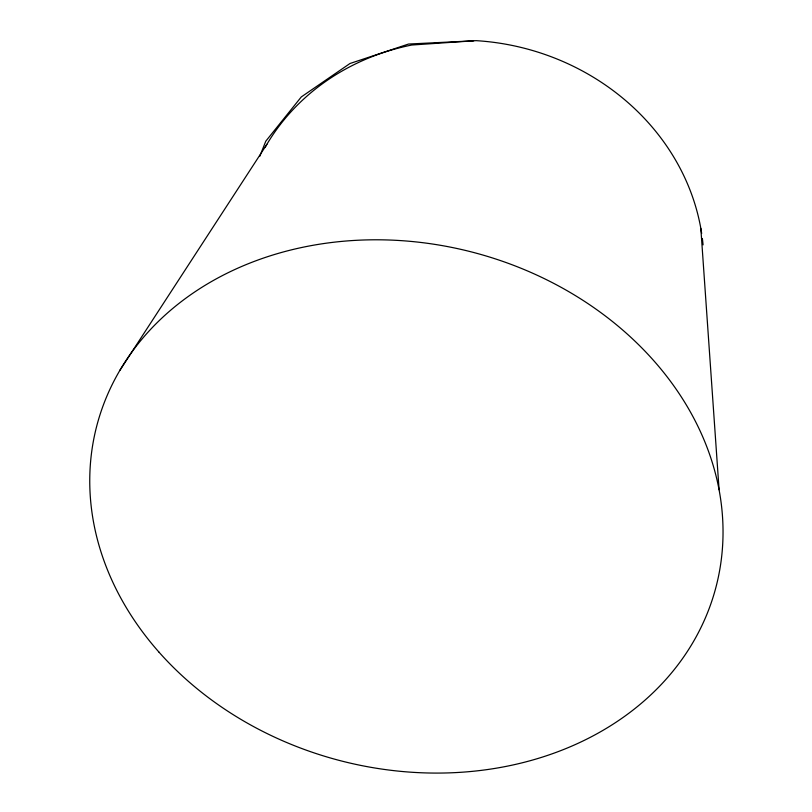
<?xml version="1.0" encoding="UTF-8"?>
<svg xmlns="http://www.w3.org/2000/svg" width="812" height="812" viewBox="0 0 812 812"><rect width="100%" height="100%" fill="white"/><g stroke="black" fill="none" stroke-linecap="round" stroke-linejoin="round"><path stroke-width="1.22" d="M259.759 156.351L265.788 141.186L301.293 96.932L349.992 63.498L408.568 44.041L473.599 40.823M119.902 370.323L266.884 144.313M700.837 228.456L719.087 489.737M264.996 147.561A233.298 211.049 14.5 0 1 411.745 45.025L476.086 40.651A233.298 211.049 14.5 0 1 701.669 233.47M702.37 238.525A233.298 211.049 14.5 0 1 703.06 244.869M159.05 652.209A319.918 262.692 14.5 0 0 701.284 626.874A319.918 262.692 14.5 0 0 358.874 240.19A319.918 262.692 14.5 0 0 159.05 652.209"/></g></svg>
